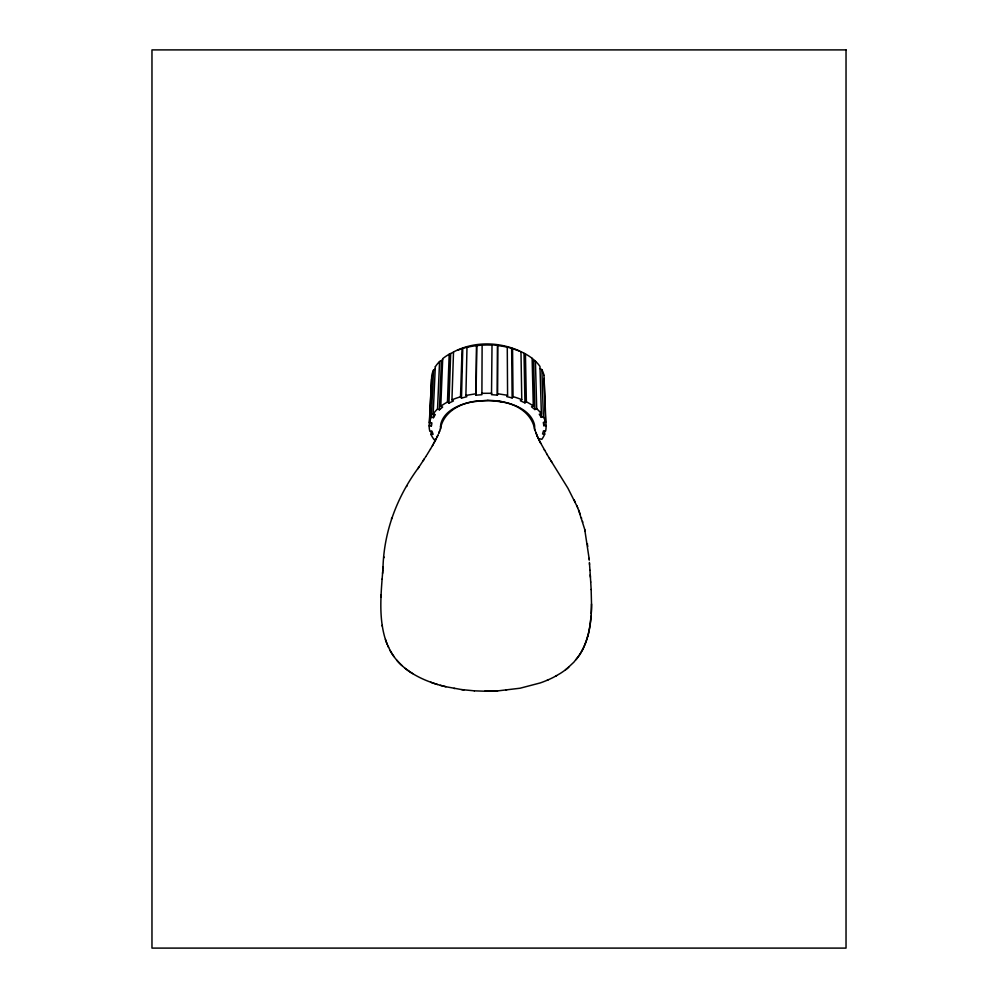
<?xml version="1.0" encoding="UTF-8"?>
<svg xmlns="http://www.w3.org/2000/svg" width="998" height="998" viewBox="0 0 998 998"><rect width="100%" height="100%" fill="white"/><g stroke="black" fill="none" stroke-linecap="round" stroke-linejoin="round"><path stroke-width="1.5" d="M482.171 345.096L476.445 345.632L476.034 395.183L481.897 394.697L482.121 345.133L487.074 344.984L492.014 345.096L491.515 394.672L497.416 395.121L497.453 345.271L491.764 344.809M497.416 395.121L497.728 345.57L501.957 346.156A84.63 84.63 0 0 1 507.271 347.192L507.583 395.308L506.685 396.58L512.136 397.928L513.034 396.655L512.548 348.601L506.398 346.805L507.271 347.192M587.81 635.951L588.146 634.716A110.316 110.316 0 0 0 590.991 616.277L591.24 613.533A172.579 172.579 0 0 0 591.515 604.015L591.153 589.519M476.034 395.183L476.819 345.345M537.722 437.161L534.479 428.928L534.654 426.308A15.344 15.344 0 0 0 534.304 424.038C530.474 410.465 514.544 404.065 501.657 401.645A95.87 95.87 0 0 0 498.85 401.208A82.859 82.859 0 0 0 487.86 400.36M462.099 348.639L460.502 396.817L461.475 398.09L466.839 396.705L465.891 395.433L466.989 347.329L467.65 347.055M461.475 398.09L462.773 348.364L467.9 346.955M453.516 352.094L449.187 354.215L447.478 402.032L448.963 403.105L453.429 400.959L451.944 399.886L453.516 351.97C476.021 340.193 503.516 341.815 525.422 353.953A51.297 51.297 0 0 1 532.146 358.332M382.109 579.077C380.625 598.376 379.39 618.286 384.729 637.148A74.987 74.987 0 0 0 385.44 639.444A69.735 69.735 0 0 0 386.999 643.785L390.068 650.359A58.196 58.196 0 0 0 393.973 656.609A55.838 55.838 0 0 0 395.408 658.518L396.73 660.152A58.832 58.832 0 0 0 397.728 661.287L398.065 661.662A59.556 59.556 0 0 0 399.1 662.759A62.076 62.076 0 0 0 401.969 665.579A64.845 64.845 0 0 0 404.764 667.999L405.762 668.81A74.401 74.401 0 0 0 412.648 673.6L413.771 674.299A99.501 99.501 0 0 0 430.737 682.195A126.359 126.359 0 0 0 437.523 684.503L440.305 685.302A141.155 141.155 0 0 0 445.944 686.736L461.65 689.593M448.963 403.105L450.684 353.616M380.986 597.141L381.011 596.305M441.44 360.627L439.569 361.501L437.536 409.018L439.407 409.816L441.44 360.627L442.675 359.455M439.407 409.816L442.663 407.084L440.779 406.286L442.713 358.644A48.141 48.141 0 0 1 449.2 354.228M381.049 595.482L381.086 594.646M431.573 378.978L429.165 425.859L431.348 426.009L431.498 422.79M435.203 369.073L433.544 370.009L431.336 417.164L433.444 417.651L435.278 414.569L433.157 414.07L435.315 366.777M433.444 417.651L433.606 414.182M431.348 426.009L431.685 422.803L429.489 422.641L431.735 375.735A23.391 23.391 0 0 1 433.544 370.009M438.06 434.879L436.051 439.045L434.105 439.619A26.023 26.023 0 0 1 430.986 434.479L431.148 431.248M382.109 579.065L382.721 571.617M382.571 573.463L382.845 570.108M382.808 570.457L383.032 567.837M382.97 568.573C383.719 531.759 397.117 496.38 419.023 466.989M383.057 567.45L383.12 566.714M383.931 557.732L384.005 556.984M438.621 433.619L440.642 428.466A15.307 15.307 0 0 1 440.629 425.497L440.717 424.724A15.756 15.756 0 0 1 441.004 423.239C444.497 411.139 458.144 404.963 469.671 402.319A77.058 77.058 0 0 1 475.747 401.171L487.86 400.373M391.441 519.01L391.703 518.199M440.38 429.202C442.987 412.498 459.629 403.055 475.51 401.508A78.942 78.942 0 0 1 500.185 401.732C516.141 403.417 532.134 413.347 534.766 429.801M439.694 431.011L438.883 432.982M437.835 435.353L437.174 436.775M436.114 438.92L434.991 441.079M474.287 690.828L484.716 691.215A193.188 193.188 0 0 0 497.565 690.915L520.083 688.221L540.192 682.944A111.551 111.551 0 0 0 547.253 680.224L548.987 679.463A95.247 95.247 0 0 0 554.09 676.993L560.065 673.563A75.262 75.262 0 0 0 564.406 670.619L565.454 669.833A68.588 68.588 0 0 0 567.014 668.61L573.9 662.136L579.414 655.05A60.13 60.13 0 0 0 581.335 651.919A57.597 57.597 0 0 0 582.483 649.81L583.032 648.725A71.419 71.419 0 0 0 587.785 635.938M435.727 439.669L432.408 445.757M434.791 441.465L434.068 442.8M433.007 444.709L433.369 444.073M432.645 445.333L430.462 449.063M406.598 486.5L407.172 485.527M430.462 449.063L427.344 454.14M426.807 455.001L425.984 456.298M425.709 456.735L425.148 457.608M424.574 458.494L417.8 468.86M423.152 460.677L424.287 458.93M568.798 667.113L567.014 668.61A62.936 62.936 0 0 1 565.454 669.833M520.981 351.745L521.767 399.674L520.345 400.759L524.936 402.868L526.37 401.795L525.422 353.953M556.547 675.658L555.898 676.02M533.294 405.999L531.472 406.81L534.866 409.517L536.699 408.706L535.427 361.176L532.134 358.344L533.294 405.999A53.667 53.667 0 0 0 526.358 401.807M547.253 680.224L548.127 679.85M457.346 350.335L461.787 348.776M535.415 361.189A34.481 34.481 0 0 1 539.968 366.428L541.365 413.746L539.282 414.245L541.278 417.326L543.361 416.827L541.889 369.647L540.018 368.586M465.891 395.433L475.672 393.811M505.749 690.267L506.522 690.179M543.985 375.36L545.519 422.291L543.324 422.466L543.848 425.684L546.031 425.51L546.068 426.246A19.137 19.137 0 0 1 545.619 431.011L543.486 430.862L542.538 433.98L544.671 434.13L544.571 430.936M430.999 434.467L433.107 434.305L431.997 431.186L429.864 431.348A19.573 19.573 0 0 1 429.165 425.859M481.547 393.324L491.789 393.287M474.287 690.828L461.65 689.593M497.703 393.736L507.583 395.308M463.983 689.892L462.423 689.693M453.978 688.395L454.739 688.533M512.548 348.601L519.384 351.046M544.085 378.454L546.056 426.059M405.263 668.41L405.762 668.81A73.565 73.565 0 0 0 412.661 673.6M549.324 458.169L552.106 462.598M550.983 460.827L567.924 488.209L577.243 506.71M549.599 458.606L546.941 454.252M547.203 454.676L540.143 442.151M544.272 449.724L544.646 450.36M540.429 442.725L540.766 443.349M540.255 442.376L539.718 441.328M539.98 441.852L539.456 440.804M539.631 441.153L538.982 439.844M539.107 440.106L538.646 439.145M574.112 499.836L575.31 502.368M538.433 438.708L537.361 436.376M388.546 647.34L388.01 646.168M537.897 437.548L539.032 439.931L539.906 438.846L541.852 439.295A24.351 24.351 0 0 0 544.683 434.142M537.398 436.438L535.764 432.533M576.782 505.649L577.63 507.645M577.555 507.458L579.701 512.885M387.249 644.384L386.999 643.785A70.983 70.983 0 0 1 385.44 639.444M578.591 510.015L584.666 529.239M580.05 513.845L580.312 514.594M581.36 517.613L581.609 518.374M582.558 521.43L582.782 522.191M584.753 529.639L589.032 557.982M584.853 530.038L585.127 531.235M382.346 626.332L382.197 625.359M587.41 543.673L587.523 544.446M587.685 545.582L587.785 546.343M589.132 559.092L589.07 558.356M589.157 559.466L589.219 560.202M589.394 562.435L589.531 564.332M589.481 563.571L589.955 570.345M589.955 570.295L590.729 582.046M590.255 574.811L590.404 577.181M590.716 582.021L591.153 589.531M543.735 422.428L543.848 425.684M541.178 413.796L541.278 417.326M533.618 360.315L534.866 409.517M524.012 353.367L524.936 402.868M511.662 348.202L512.136 397.928M591.527 604.002A173.328 173.328 0 0 1 591.24 613.533M590.991 616.277A110.204 110.204 0 0 1 588.209 634.728M588.096 634.703A71.606 71.606 0 0 1 582.52 649.823M582.483 649.81A58.882 58.882 0 0 1 580.724 652.966L579.414 655.05A58.682 58.682 0 0 1 578.017 657.083A55.377 55.377 0 0 1 576.021 659.69M497.565 690.915A192.776 192.776 0 0 1 484.716 691.215M445.944 686.736A143.126 143.126 0 0 1 440.305 685.302M437.523 684.503A125.099 125.099 0 0 1 430.724 682.245M401.969 665.579A61.926 61.926 0 0 1 399.1 662.772A57.909 57.909 0 0 1 396.755 660.177M393.973 656.609A57.759 57.759 0 0 1 390.068 650.359M541.877 369.659A24.351 24.351 0 0 1 543.997 375.36M435.303 366.765A32.36 32.36 0 0 1 439.582 361.501M543.349 416.827A22.23 22.23 0 0 1 545.532 422.291M536.687 408.718A33.895 33.895 0 0 1 541.378 413.733M513.034 396.655A76.734 76.734 0 0 1 521.779 399.662M451.944 399.874A73.39 73.39 0 0 1 460.502 396.83M440.779 406.273A50.212 50.212 0 0 1 447.478 402.044M433.144 414.058A31.4 31.4 0 0 1 437.548 409.03M429.477 422.641A21.133 21.133 0 0 1 431.348 417.164M440.567 426.982A15.369 15.369 0 0 1 440.58 426.346M498.85 401.208A94.174 94.174 0 0 1 501.657 401.645M466.989 347.329A83.67 83.67 0 0 1 475.846 345.72M846.03 49.9L151.97 49.9L151.97 948.1L846.03 948.1L846.03 49.9"/></g></svg>
